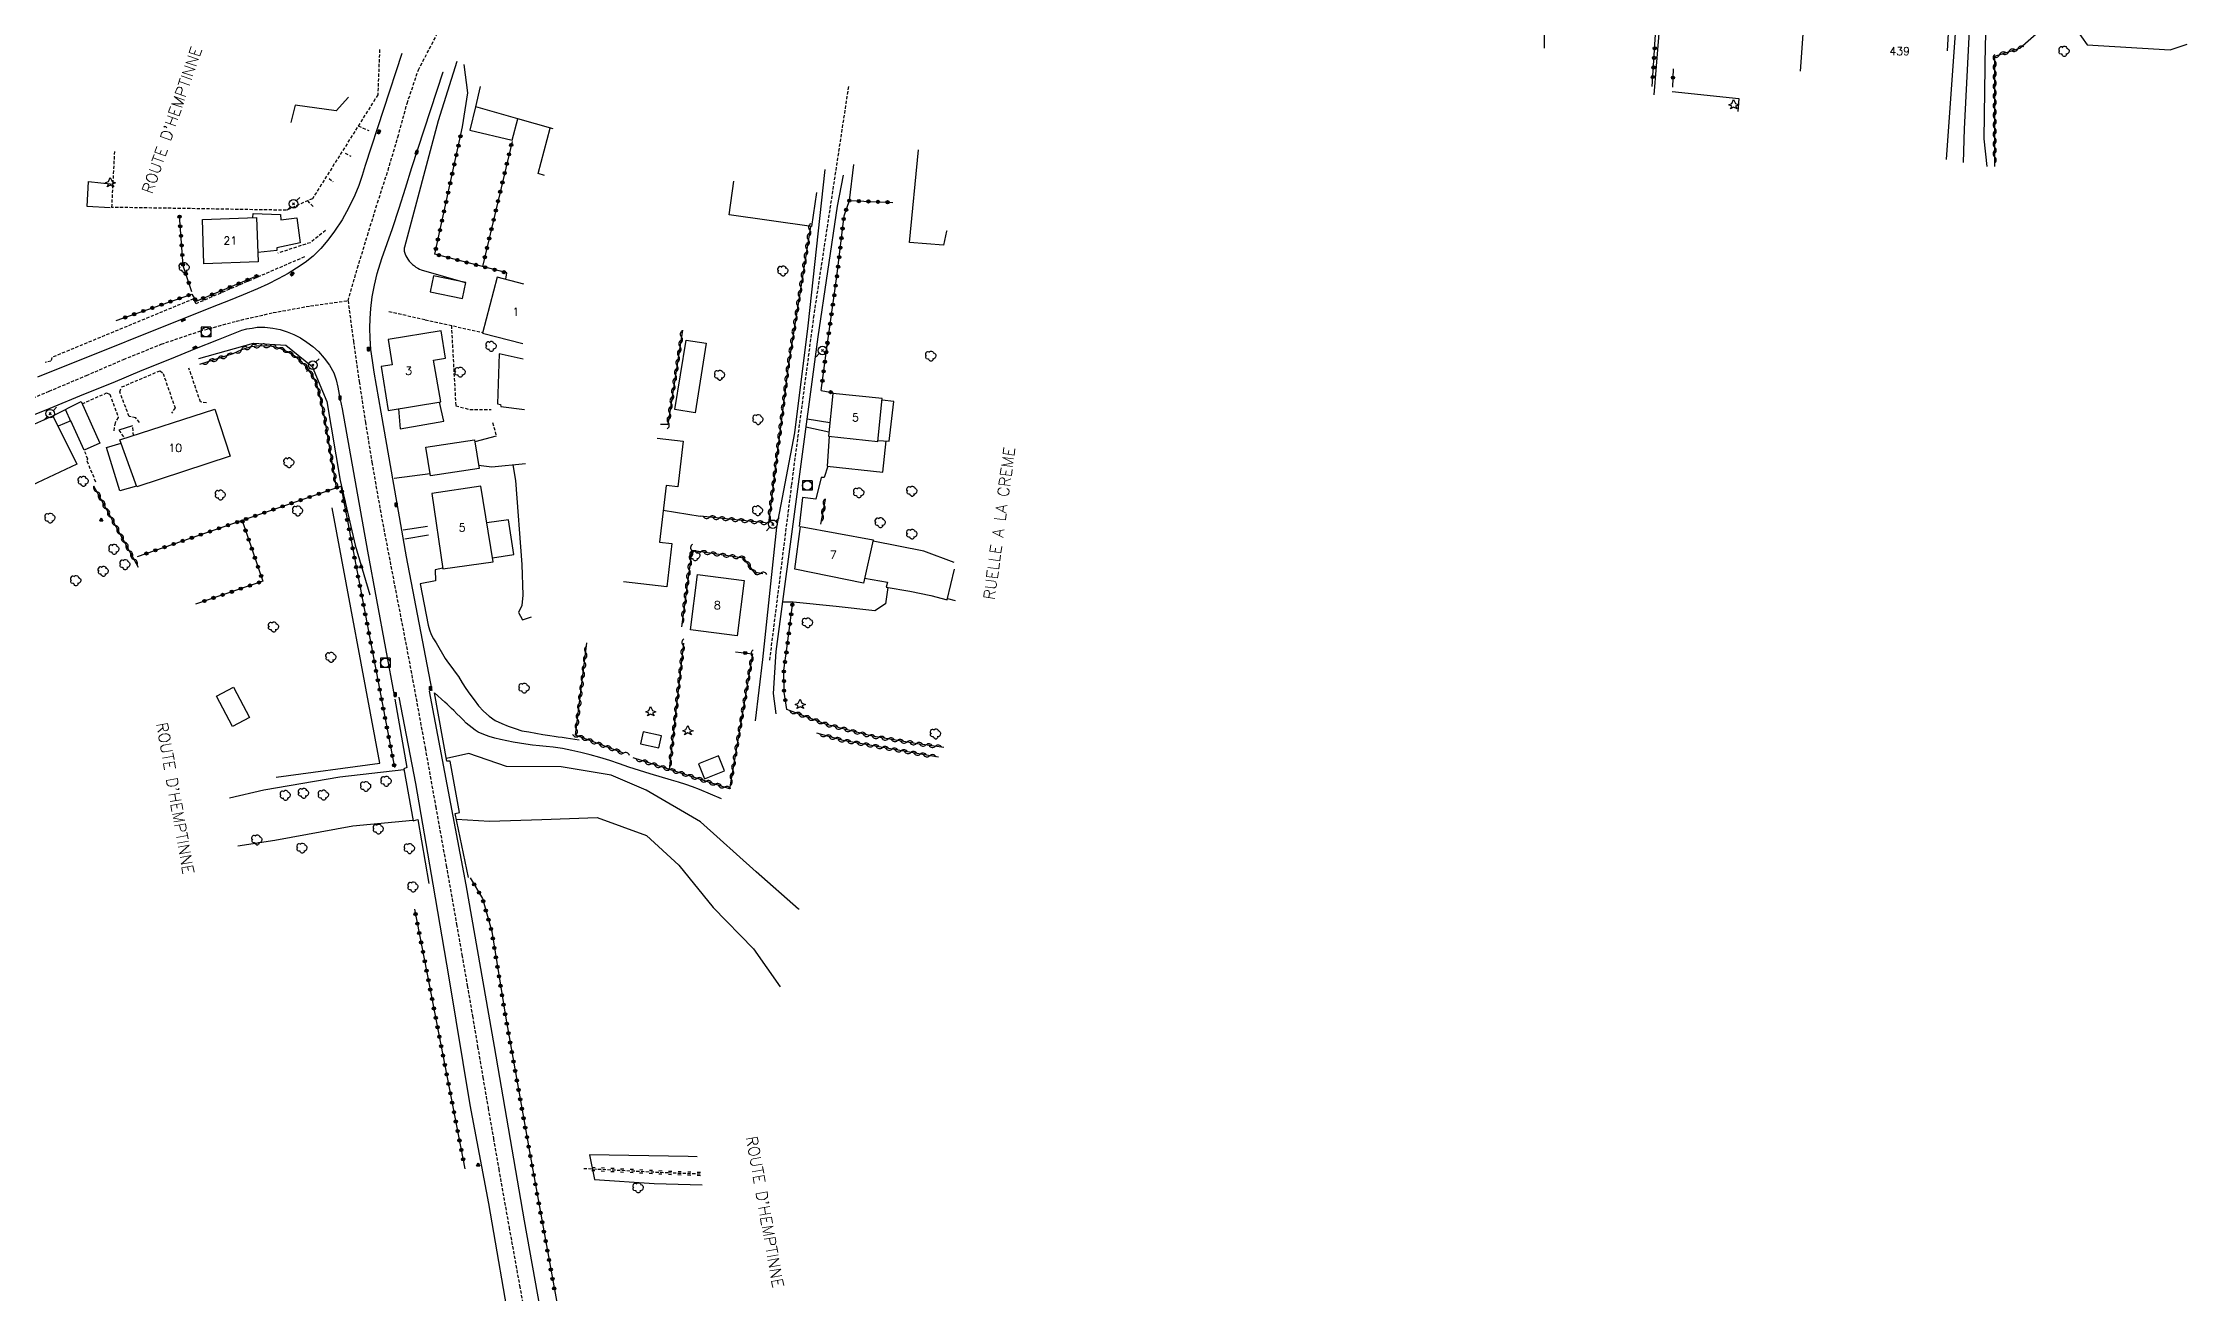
# Model space of a CAD drawing. Header units: millimetres. Extents: x 192000 to 193000, y 146000 to 147000.
# Drawn here: x 192665 to 193000, y 146454.5 to 146649.8 of the extents above; entities that cross this region are included whole.
import ezdxf
from ezdxf.enums import TextEntityAlignment as Align

# ---------------------------------------------------------------- set-up
doc = ezdxf.new("R2010")
doc.units = ezdxf.units.MM
doc.linetypes.add('DASHED', pattern=[0.75, 0.5, -0.25])
doc.layers.get('0').update_dxf_attribs({"linetype": 'CONTINUOUS'})
for name, color, linetype in [('W0001', 6, 'DASHED'), ('W0008', 7, 'CONTINUOUS'), ('W0017', 7, 'CONTINUOUS'), ('W0071', 7, 'CONTINUOUS'), ('W0101', 7, 'CONTINUOUS'), ('W0104', 1, 'CONTINUOUS'), ('W0105', 7, 'CONTINUOUS'), ('W0112', 1, 'DASHED'), ('W0120', 7, 'CONTINUOUS'), ('W0132', 7, 'CONTINUOUS'), ('W0211', 2, 'CONTINUOUS'), ('W0214', 2, 'CONTINUOUS'), ('W0220', 5, 'DASHED'), ('W0300', 7, 'CONTINUOUS'), ('W0303', 7, 'CONTINUOUS'), ('W0310', 3, 'CONTINUOUS'), ('W0322', 7, 'CONTINUOUS'), ('W0323', 7, 'CONTINUOUS'), ('W0330', 7, 'CONTINUOUS'), ('W0401', 7, 'CONTINUOUS'), ('W0420', 7, 'CONTINUOUS'), ('W0473', 7, 'CONTINUOUS'), ('W0510', 5, 'CONTINUOUS'), ('W0850', 7, 'CONTINUOUS'), ('W0989', 7, 'CONTINUOUS'), ('W0991', 7, 'CONTINUOUS'), ('W1102', 7, 'CONTINUOUS')]:
    doc.layers.add(name, color=color, linetype=linetype)
doc.styles.get("Standard").update_dxf_attribs({"font": 'romans.shx', "width": 0.85})

# ---------------------------------------------------------------- blocks, each defined once
blk = doc.blocks.new('T303')
for p, q in [((-0.77, 0), (-0.28, 0.21)), ((-0.28, -0.21), (-0.77, 0)), ((-0.28, 0.21), (0, 0.83)), ((0, 0.83), (0.28, 0.21)), ((0.28, 0.21), (0.83, 0)), ((0.83, 0), (0.28, -0.21)), ((-0.49, -0.63), (-0.28, -0.21)), ((0, -0.35), (-0.49, -0.63)), ((0.56, -0.63), (0, -0.35)), ((0.28, -0.21), (0.56, -0.63))]:
    blk.add_line(p, q)
blk = doc.blocks.new('T300')
for p, q in [((-0.8, 0.51), (-0.86, 0.34)), ((-0.86, 0.34), (-0.86, 0.17)), ((-0.86, 0.17), (-0.74, 0.06)), ((-0.69, 0.63), (-0.8, 0.51)), ((-0.8, -0.06), (-0.74, 0.06)), ((-0.74, 0.06), (-0.69, 0.11)), ((-0.57, 0.69), (-0.69, 0.63)), ((-0.46, 0.69), (-0.57, 0.69)), ((-0.29, 0.63), (-0.46, 0.69)), ((-0.29, 0.63), (-0.17, 0.74)), ((-0.23, 0.57), (-0.29, 0.63)), ((-0.17, 0.74), (-0.06, 0.8)), ((-0.06, 0.8), (0.06, 0.8)), ((0.06, 0.8), (0.23, 0.74)), ((0.23, 0.74), (0.34, 0.63)), ((0.34, 0.63), (0.4, 0.51)), ((0.46, 0.46), (0.34, 0.46)), ((0.4, 0.51), (0.4, 0.46)), ((0.57, 0.4), (0.46, 0.46)), ((0.57, 0.4), (0.69, 0.29)), ((0.69, 0.29), (0.74, 0.17)), ((0.74, 0.06), (0.69, -0.17)), ((0.74, 0.17), (0.74, 0.06)), ((-0.8, -0.17), (-0.8, -0.06)), ((-0.8, -0.23), (-0.8, -0.17)), ((-0.74, -0.34), (-0.8, -0.23)), ((-0.69, -0.4), (-0.74, -0.34)), ((-0.51, -0.46), (-0.69, -0.4)), ((-0.4, -0.46), (-0.51, -0.46)), ((-0.4, -0.46), (-0.34, -0.46)), ((-0.34, -0.46), (-0.34, -0.4)), ((-0.34, -0.51), (-0.34, -0.46)), ((-0.29, -0.63), (-0.34, -0.51)), ((-0.17, -0.74), (-0.29, -0.63)), ((-0.06, -0.8), (-0.17, -0.74)), ((0.06, -0.8), (-0.06, -0.8)), ((0.17, -0.74), (0.06, -0.8)), ((0.23, -0.69), (0.17, -0.74)), ((0.29, -0.46), (0.23, -0.46)), ((0.29, -0.63), (0.23, -0.69)), ((0.46, -0.4), (0.29, -0.46)), ((0.34, -0.51), (0.29, -0.63)), ((0.34, -0.51), (0.34, -0.46)), ((0.57, -0.34), (0.46, -0.4)), ((0.63, -0.29), (0.57, -0.34)), ((0.69, -0.17), (0.63, -0.29))]:
    blk.add_line(p, q)
blk = doc.blocks.new('T420')
for p, q in [((0.75, 0.75), (-0.75, 0.75)), ((-0.75, 0.75), (-0.75, -0.75)), ((0.75, 0.75), (0.75, -0.75)), ((0.75, -0.75), (-0.75, -0.75))]:
    blk.add_line(p, q)
blk.add_ellipse((0, 0), major_axis=(-0.53, 0.53), ratio=1, start_param=3.926991, end_param=10.210176)
blk = doc.blocks.new('T473')
for p, q in [((-0.166667, 0.166667), (0.166667, -0.166667)), ((-0.166667, -0.166667), (0.166667, 0.166667)), ((0.500001, 0.500001), (1.000002, 1.000002)), ((-1.000002, -1.000002), (-0.500001, -0.500001))]:
    blk.add_line(p, q)
blk.add_ellipse((0, 0), major_axis=(0.471405, 0.471405), ratio=1, start_param=5.4977871438, end_param=11.780972451)
blk = doc.blocks.new('T401')
for p, q in [((-0.3, 0.3), (0, 0.3)), ((-0.3, -0.25), (-0.3, 0.3)), ((-0.3, 0.15), (0, 0.15)), ((-0.3, 0), (0, 0)), ((0, 0.3), (0, -0.25)), ((-0.3, -0.15), (0, -0.15)), ((-0.3, -0.25), (-0.3, -0.3)), ((-0.3, -0.3), (0, -0.3)), ((0, -0.3), (0, -0.25))]:
    blk.add_line(p, q)
blk = doc.blocks.new('T850')
for p, q in [((-0.25, -0.15), (0, 0.32)), ((0, 0.32), (0.25, -0.15)), ((-0.25, -0.15), (0.25, -0.15))]:
    blk.add_line(p, q)
for major_axis in [(-0.106, 0.106), (-0.0354, 0.0354), (-0.0236, 0.0236)]:
    blk.add_ellipse((0, 0), major_axis=major_axis, ratio=1, start_param=3.926991, end_param=10.210176)
blk = doc.blocks.new('t323o')
at = {"color": 0, "linetype": 'Continuous'}
for radius in [0.25, 0.15]:
    blk.add_circle((0, 0), radius, dxfattribs=at)
blk = doc.blocks.new('t322o')
at = {"color": 0, "linetype": 'Continuous'}
for radius in [0.25, 0.15]:
    blk.add_circle((0, 0), radius, dxfattribs=at)
blk = doc.blocks.new('t310o')
at = {"color": 0, "linetype": 'Continuous'}
for centre, start, end in [((-0.5, 0.38), 216.8699, 323.1304), ((0.5, -0.37), 36.8699, 143.1303)]:
    blk.add_arc(centre, 0.625, start, end, dxfattribs=at)
blk = doc.blocks.new('t220o')
at = {"color": 0, "linetype": 'Continuous'}
for p, q in [((-0.25, 0.25), (0.25, 0.25)), ((-0.25, -0.25), (0.25, -0.25))]:
    blk.add_line(p, q, dxfattribs=at)

msp = doc.modelspace()

# ---------------------------------------------------------------- linework, layer by layer
at = {"layer": 'W0001'}
for points in [[(192712.63, 146609.53), (192714.13, 146614.65), (192715.67, 146619.74), (192717.25, 146624.83), (192718.88, 146629.9), (192720.42, 146635.08), (192721.87, 146640.36), (192723.62, 146645.58), (192733.34, 146664.11)], [(192790.82, 146642.99), (192790.82, 146642.99), (192785.4, 146607.28), (192781.9, 146580.7), (192778.48, 146553.37)], [(192662.71, 146594.06), (192665.93, 146595.4), (192671.76, 146597.86), (192677.57, 146600.37), (192683.46, 146602.75), (192689.47, 146604.78), (192695.17, 146606.35), (192700.94, 146607.67), (192706.77, 146608.73), (192712.63, 146609.53)], [(192712.63, 146609.53), (192713.48, 146603.21), (192714.38, 146596.9), (192715.34, 146590.59), (192716.37, 146584.3), (192717.13, 146579.86), (192717.93, 146575.42), (192718.77, 146571), (192719.62, 146566.57), (192720.47, 146562.15), (192721.33, 146557.72), (192722.18, 146553.3), (192723, 146548.87), (192724.68, 146539.69), (192726.33, 146530.51), (192727.98, 146521.32), (192729.6, 146512.13), (192730.43, 146507.36), (192731.26, 146502.58), (192732.08, 146497.8), (192732.89, 146493.02), (192733.7, 146488.24), (192734.52, 146483.46), (192735.35, 146478.68), (192736.18, 146473.9), (192737.8, 146464.8), (192739.44, 146455.71), (192741.09, 146446.62)]]:
    msp.add_lwpolyline(points, dxfattribs=at)
at = {"layer": 'W0008'}
for points in [[(192721.06, 146648.13), (192715.33, 146630.67), (192714.83, 146629.08), (192714.32, 146627.53), (192713.72, 146626), (192712.78, 146624.07), (192711.72, 146622.18), (192710.52, 146620.38), (192709.48, 146619), (192708.38, 146617.68), (192707.18, 146616.48), (192705.93, 146615.52), (192704.6, 146614.63), (192703.27, 146613.8), (192701.72, 146612.93), (192700.12, 146612.13), (192698.48, 146611.4), (192696.23, 146610.43), (192693.98, 146609.53), (192691.68, 146608.63), (192664.13, 146597.58)], [(192725.8, 146548.67), (192721.78, 146569.53), (192717.83, 146592.12), (192717.47, 146594.2), (192717.07, 146596.32), (192716.72, 146598.4), (192716.47, 146600.18), (192716.2, 146601.92), (192716.07, 146603.68), (192716.03, 146605.23), (192716.07, 146606.78), (192716.18, 146608.32), (192716.43, 146610.13), (192716.78, 146611.98), (192717.2, 146613.78), (192717.92, 146616.13), (192718.73, 146618.47), (192719.58, 146620.8), (192720.6, 146623.98), (192721.6, 146627.13), (192722.6, 146630.32), (192727.49, 146645.27), (192727.49, 146645.27), (192727.49, 146645.27), (192727.49, 146645.27)], [(192787.12, 146630.02), (192787.12, 146630.02), (192784.47, 146605.62), (192782.4, 146588.88), (192779.6, 146574.18), (192777.42, 146553.5), (192776.27, 146543.9)], [(192779.53, 146545.03), (192779.1, 146548.2), (192779.52, 146554.77), (192782.9, 146580.12), (192786.07, 146603.9), (192789.12, 146624.28), (192790.04, 146629.14)], [(192660.78, 146590.6), (192666.07, 146592.73), (192671.33, 146594.92), (192675.92, 146596.78), (192680.48, 146598.67), (192685.07, 146600.52), (192688.72, 146602), (192692.38, 146603.47), (192696.03, 146604.93), (192696.83, 146605.12), (192697.63, 146605.27), (192698.43, 146605.38), (192699.63, 146605.38), (192700.87, 146605.27), (192702.03, 146605.03), (192703.12, 146604.68), (192704.18, 146604.27), (192705.2, 146603.72), (192706.2, 146603.08), (192707.13, 146602.38), (192708, 146601.58), (192708.92, 146600.58), (192709.73, 146599.47), (192710.4, 146598.28), (192710.78, 146597.2), (192711.03, 146596.03), (192711.27, 146594.88), (192711.43, 146594.13), (192711.58, 146593.4), (192711.72, 146592.67), (192715.68, 146570.43), (192719.87, 146547.6)], [(192720.58, 146547.63), (192723.18, 146534.13), (192725.9, 146518.42), (192728.4, 146503.78), (192731.68, 146483.97), (192734.57, 146468.53), (192738.17, 146447.72), (192742.37, 146423.47), (192746.97, 146397.03)], [(192751.67, 146401.33), (192748.08, 146421.52), (192744.37, 146442.68), (192740.23, 146465.82), (192735.52, 146493.07), (192731.07, 146518.33), (192725.37, 146548.53)]]:
    msp.add_lwpolyline(points, dxfattribs=at)
at = {"layer": 'W0017'}
for points in [[(192784.37, 146591.08), (192787.93, 146590.52)], [(192787.78, 146589.03), (192784.18, 146589.78)], [(192725.03, 146574.27), (192721.26, 146573.72)], [(192721.52, 146572.32), (192725.23, 146572.98)]]:
    msp.add_lwpolyline(points, dxfattribs=at)
at = {"layer": 'W0071'}
for points in [[(192916.74, 146641.68), (192916.74, 146641.68), (192918.18, 146659.67), (192918.52, 146671)], [(192967.22, 146671), (192966.7, 146662.73), (192965.87, 146650.68), (192965.17, 146636.37), (192965.02, 146631.14)], [(192968.75, 146630.5), (192968.28, 146634.83), (192968.47, 146649.7), (192969.18, 146663.23), (192969.8, 146671)], [(192727.82, 146553.63), (192728.35, 146552.93), (192728.87, 146552.23), (192729.38, 146551.53), (192729.9, 146550.82), (192730.45, 146549.88), (192731.03, 146548.97), (192731.67, 146548.08), (192732.33, 146547.22), (192733.03, 146546.28), (192733.82, 146545.42), (192734.68, 146544.65), (192735.63, 146543.97), (192736.65, 146543.5), (192737.68, 146543.07), (192738.73, 146542.7), (192739.8, 146542.38), (192740.9, 146542.18), (192741.98, 146541.98), (192743.08, 146541.8), (192744.18, 146541.62), (192744.82, 146541.52), (192745.45, 146541.43), (192746.1, 146541.35), (192746.73, 146541.28), (192748.73, 146540.97)], [(192770.97, 146531.72), (192767.57, 146533.18), (192766.48, 146533.62), (192765.4, 146534), (192764.28, 146534.33), (192763.17, 146534.63), (192759.83, 146535.63), (192756.53, 146536.68), (192755.03, 146537.22), (192753.52, 146537.72), (192752, 146538.18), (192750.47, 146538.62), (192749.03, 146538.97), (192747.58, 146539.3), (192746.13, 146539.58), (192744.67, 146539.83), (192743.6, 146539.9), (192742.53, 146540), (192741.48, 146540.12), (192740.42, 146540.27), (192739.43, 146540.42), (192738.43, 146540.58), (192737.45, 146540.78), (192736.48, 146541.02), (192735.58, 146541.22), (192734.7, 146541.48), (192733.83, 146541.8), (192732.98, 146542.17), (192732.48, 146542.48), (192732.02, 146542.83), (192731.55, 146543.2), (192731.1, 146543.58), (192730.62, 146544.07), (192730.15, 146544.57), (192729.65, 146545.03), (192729.17, 146545.52), (192728.82, 146545.85), (192728.47, 146546.18), (192728.12, 146546.5), (192727.77, 146546.82), (192726.17, 146548.3)]]:
    msp.add_lwpolyline(points, dxfattribs=at)
at = {"layer": 'W0101'}
for points in [[(192892.57, 146653), (192899.6, 146653.08), (192899.52, 146649)], [(192948.91, 146653.35), (192962.73, 146652.2), (192962.51, 146648.54)], [(192739.15, 146637.95), (192732.58, 146639.82), (192733.33, 146642.98)], [(192744.68, 146636.38), (192739.15, 146637.95)], [(192785.81, 146626.42), (192785.03, 146621.13), (192772.2, 146622.97), (192772.94, 146628.21)], [(192735.92, 146613.23), (192733.67, 146604.47), (192739.96, 146602.85)], [(192740.12, 146612.14), (192735.92, 146613.23)], [(192718.88, 146592.37), (192727.13, 146593.73), (192726, 146600.23), (192727.88, 146600.58), (192727.18, 146604.82), (192718.93, 146603.47), (192719.53, 146599.53), (192717.82, 146599.27)], [(192717.82, 146599.27), (192718.88, 146592.37)], [(192666.53, 146591.57), (192670.27, 146584.03), (192662.27, 146580.27), (192658.53, 146588)], [(192658.53, 146588), (192666.53, 146591.57)], [(192760.95, 146588.09), (192765.02, 146587.62), (192764.18, 146580.47), (192762.32, 146580.68), (192761.32, 146571.82), (192763.23, 146571.6), (192762.47, 146564.87), (192755.69, 146565.63)], [(192782.43, 146567.6), (192783.32, 146574.27)], [(192783.32, 146574.27), (192794.7, 146572.18), (192793.2, 146565.43)], [(192793.2, 146565.43), (192782.43, 146567.6)]]:
    msp.add_lwpolyline(points, dxfattribs=at)
for points in [[(192698.58, 146615.62), (192690.12, 146615.32), (192689.88, 146622.22), (192698.32, 146622.53)], [(192796.1, 146594.25), (192788.4, 146595.07), (192787.72, 146588.38), (192795.42, 146587.57)], [(192677, 146587.8), (192691.82, 146592.62), (192694.23, 146585.28), (192679.63, 146580.47)], [(192725.73, 146579.45), (192727.47, 146567.68), (192735.32, 146568.73), (192733.37, 146580.57)], [(192774.53, 146565.85), (192773.42, 146557.18), (192766.17, 146558.12), (192767.23, 146566.78)]]:
    msp.add_lwpolyline(points, close=True, dxfattribs=at)
at = {"layer": 'W0104'}
for points in [[(192939.57, 146645.38), (192940.23, 146654.07)], [(192732.57, 146639.82), (192731.68, 146636.18), (192738.3, 146634.6), (192739.15, 146637.95)], [(192743.31, 146629.09), (192742.33, 146629.38), (192744.23, 146636.5)], [(192800.35, 146618.63), (192801.76, 146633.08)], [(192675.47, 146624.03), (192671.9, 146624.23), (192672.1, 146628.17), (192675.92, 146627.75)], [(192697.78, 146622.52), (192697.82, 146623.17), (192702.1, 146622.98), (192702.13, 146622.18), (192704.62, 146622.5), (192705.17, 146618.57), (192701.5, 146617.78), (192701.5, 146617.38), (192698.52, 146617.08)], [(192806.24, 146620.39), (192806.13, 146620.4), (192805.7, 146618.23), (192800.35, 146618.63)], [(192666.53, 146591.57), (192670.93, 146593.78), (192673.87, 146587.28), (192671.4, 146586.18), (192669.3, 146590.8), (192667.35, 146589.92)], [(192720.53, 146592.63), (192720.77, 146589.52), (192727.58, 146590.72), (192726.95, 146593.7)], [(192795.43, 146587.7), (192797.2, 146587.6), (192797.9, 146593.82), (192796.07, 146594.02)], [(192679.6, 146580.55), (192676.97, 146579.82), (192674.9, 146586.62), (192677.18, 146587.28)], [(192735.22, 146569.37), (192738.52, 146569.9), (192737.73, 146575.3), (192734.32, 146574.82)], [(192807.35, 146568.67), (192802.62, 146570.4), (192794.67, 146572)], [(192793.35, 146566.18), (192796.92, 146565.57), (192796.73, 146564.82), (192800.4, 146564.17), (192803.72, 146563.47), (192806.23, 146562.8), (192807.38, 146567.63)]]:
    msp.add_lwpolyline(points, dxfattribs=at)
for points in [[(192731.03, 146612.38), (192725.97, 146613.43), (192725.47, 146610.9), (192730.52, 146609.88)], [(192763.72, 146592.53), (192765.47, 146603.4), (192768.6, 146602.92), (192766.88, 146592.03)], [(192724.8, 146586.68), (192732.42, 146587.83), (192733.1, 146583.32), (192725.53, 146582.17)], [(192694.6, 146543.02), (192692.1, 146547.77), (192694.72, 146549.18), (192697.23, 146544.43)], [(192758.32, 146540.32), (192761.18, 146539.68), (192761.6, 146541.57), (192758.73, 146542.2)], [(192768.32, 146534.87), (192771.47, 146536.12), (192770.53, 146538.47), (192767.38, 146537.22)]]:
    msp.add_lwpolyline(points, close=True, dxfattribs=at)
at = {"layer": 'W0105'}
msp.add_lwpolyline([(192678.98, 146589.97), (192676.83, 146589.33)], dxfattribs=at)
at = {"layer": 'W0112'}
for points in [[(192717.56, 146648.76), (192717.28, 146641.68), (192707.07, 146625.47), (192703, 146623.67), (192675.73, 146624.12), (192676.19, 146632.85)], [(192714.23, 146636.83), (192715.88, 146636.1)], [(192712.18, 146632.57), (192713.07, 146632.13)], [(192709.68, 146628.63), (192710.32, 146628.12)], [(192706.28, 146625.12), (192707.33, 146624.1)], [(192709.12, 146620.52), (192706.73, 146618.6), (192701.67, 146616.97)], [(192705.82, 146616.38), (192688.9, 146609.07), (192688.5, 146609.82), (192666.37, 146600.68), (192666.22, 146600.12), (192665.32, 146599.88)], [(192719.03, 146607.87), (192724.7, 146606.57), (192733.7, 146604.57)], [(192728.78, 146605.67), (192729.47, 146593.12), (192731.67, 146592.53), (192735.02, 146592.57)], [(192680.03, 146590.52), (192679.47, 146591.22), (192678.42, 146591.47), (192676.97, 146595.32), (192677.28, 146596.07), (192683.27, 146598.6), (192683.73, 146598.18), (192685.6, 146592.8), (192685.07, 146591.97)], [(192690.52, 146593.6), (192689.57, 146593.72), (192687.78, 146599.02)], [(192671.1, 146593.43), (192674.9, 146595.13), (192675.4, 146594.93), (192676.73, 146591.32), (192676.23, 146590.47), (192676.02, 146589.1)], [(192676.83, 146589.33), (192677.73, 146588.03)], [(192679.1, 146588.47), (192678.98, 146589.97)], [(192735.23, 146590.5), (192735.8, 146588.38)], [(192673.23, 146581.22), (192671.82, 146584.62), (192671.98, 146584.8), (192671.42, 146586.18)]]:
    msp.add_lwpolyline(points, dxfattribs=at)
at = {"layer": 'W0120'}
for points in [[(192719.93, 146547.33), (192721.83, 146536.62), (192721.33, 146536.4), (192722.8, 146528.32), (192723.53, 146528.52), (192725.27, 146518.53)], [(192731.47, 146519.47), (192729.38, 146529.47), (192730.07, 146529.6), (192728.6, 146537.6), (192728.08, 146537.6), (192726.17, 146548.3)]]:
    msp.add_lwpolyline(points, dxfattribs=at)
at = {"layer": 'W0132'}
msp.add_lwpolyline([(192787.82, 146588.37), (192787.48, 146583.68), (192796.22, 146582.77), (192796.73, 146587.63)], dxfattribs=at)
at = {"layer": 'W0211'}
for points in [[(192730.52, 146636.68), (192731.37, 146642), (192730.8, 146646.44)], [(192790.97, 146625.17), (192791.64, 146630.79)], [(192689.32, 146600.53), (192697.87, 146602.92), (192702.92, 146602.57), (192707.02, 146599.28), (192709.3, 146593.77), (192711.43, 146581.48), (192713.73, 146571.37), (192716.02, 146563.6)]]:
    msp.add_lwpolyline(points, dxfattribs=at)
at = {"layer": 'W0214'}
for points in [[(192729.66, 146646.91), (192726.73, 146637.63), (192721.48, 146617.92), (192721.43, 146617.72), (192721.42, 146617.52), (192721.43, 146617.3), (192721.47, 146617.1), (192721.57, 146616.82), (192721.68, 146616.55), (192721.82, 146616.28), (192721.97, 146616.03), (192722.2, 146615.73), (192722.45, 146615.45), (192722.72, 146615.2), (192723.02, 146614.97), (192723.25, 146614.78), (192723.52, 146614.62), (192723.8, 146614.48), (192724.08, 146614.38), (192730.95, 146612.4)], [(192740.02, 146600.43), (192736.27, 146601.22)]]:
    msp.add_lwpolyline(points, dxfattribs=at)
at = {"layer": 'W0220'}
msp.add_lwpolyline([(192767.67, 146473.12), (192762.67, 146473.3), (192749.47, 146473.97)], dxfattribs=at)
at = {"layer": 'W0300'}
msp.add_lwpolyline([(192701.43, 146535.13), (192717.58, 146537.3), (192710.13, 146577.17)], dxfattribs=at)
at = {"layer": 'W0303'}
msp.add_lwpolyline([(192962.39, 146631.6), (192964.27, 146657.93)], dxfattribs=at)
at = {"layer": 'W0310'}
for points in [[(192969.92, 146630.51), (192969.93, 146647.72), (192973.87, 146648.98)], [(192784.87, 146621.15), (192781.38, 146599.32), (192779.33, 146582.87), (192778.32, 146574.77), (192767.63, 146575.88)], [(192764.89, 146604.93), (192762.6, 146590.18), (192761.44, 146590.21)], [(192694.63, 146601.22), (192689.42, 146599.58)], [(192710.85, 146580.35), (192709.1, 146590.48), (192708.9, 146591.65), (192708.67, 146592.8), (192708.42, 146593.95), (192708.13, 146595.1), (192707.75, 146596.43), (192707.17, 146597.68), (192706.4, 146598.83), (192705.48, 146599.87), (192704.4, 146600.82), (192703.18, 146601.57), (192701.87, 146602.12), (192700.47, 146602.43), (192698.95, 146602.5), (192697.45, 146602.32), (192696, 146601.88), (192694.63, 146601.22)], [(192679.92, 146567.85), (192672.92, 146580.58)], [(192787.2, 146578.47), (192786.48, 146574.63)], [(192777.47, 146566.9), (192776.1, 146567.12), (192774.48, 146569.33), (192766.33, 146570.53), (192764.72, 146558.6)], [(192806.3, 146563.05), (192807.48, 146562.71)], [(192755.68, 146538.87), (192748.18, 146541.68), (192749.97, 146556.08)], [(192765.03, 146556.03), (192762.83, 146536.33)], [(192775.83, 146554.4), (192772.23, 146533.32)], [(192805.74, 146539.76), (192801.27, 146540.4), (192794.52, 146541.5), (192787.53, 146543.32), (192781.2, 146545.67)], [(192804.87, 146538.26), (192802.73, 146538.6), (192790, 146540.83), (192785.88, 146542)], [(192772.23, 146533.32), (192762.4, 146536.47), (192757.17, 146538.12)]]:
    msp.add_lwpolyline(points, dxfattribs=at)
at = {"layer": 'W0322'}
for points in [[(192737.3, 146612.88), (192737.47, 146613.87), (192726.18, 146616.82), (192730.52, 146636.68)], [(192786.57, 146595.53), (192787.37, 146601.78), (192789.03, 146613.33), (192790.13, 146622.77), (192790.97, 146625.17)], [(192781.2, 146545.67), (192780.77, 146548.4), (192780.73, 146551.83), (192781.27, 146555.58), (192782.12, 146562.48)]]:
    msp.add_lwpolyline(points, dxfattribs=at)
at = {"layer": 'W0323'}
for points in [[(192916.43, 146642.97), (192916.43, 146642.97), (192917.73, 146663.48), (192917.88, 146671)], [(192919.7, 146645.77), (192919.59, 146642.89)], [(192738.27, 146634.4), (192733.67, 146614.87)], [(192790.95, 146625.17), (192797.78, 146624.88)], [(192688.23, 146610.9), (192686.87, 146614.98), (192686.3, 146622.83)], [(192676.4, 146606.43), (192688.22, 146610.57), (192688.9, 146609.48), (192698.4, 146613.4)], [(192786.57, 146595.53), (192788.48, 146595.17)], [(192679.72, 146569.57), (192711.5, 146580.57), (192719.9, 146536.62)], [(192696.08, 146575.22), (192699.33, 146565.73), (192688.78, 146562.16)], [(192773.2, 146554.68), (192775.83, 146554.4)], [(192731.73, 146519.42), (192733.63, 146516.18), (192735.08, 146511.03), (192737.23, 146497.78), (192741.4, 146474.32), (192747.22, 146442.17), (192749.68, 146430.08), (192753.47, 146406.83), (192755.32, 146397.73)], [(192723.03, 146514.52), (192724.97, 146504.6), (192730.9, 146473.97)]]:
    msp.add_lwpolyline(points, dxfattribs=at)
at = {"layer": 'W0330'}
for points in [[(192973.87, 146648.98), (192977.3, 146652), (192982.62, 146651.98), (192984.38, 146649.48), (192997.33, 146648.72), (192999.99, 146649.58)], [(192919.54, 146642.2), (192929.97, 146641.12), (192929.81, 146639.11)], [(192736.27, 146601.22), (192735.97, 146593.43), (192736.47, 146593.32), (192736.52, 146593.02), (192740.19, 146592.52)], [(192735.8, 146588.38), (192732.47, 146587.47)], [(192733.02, 146583.87), (192735.1, 146583.57), (192740.38, 146584.12)], [(192719.82, 146581.83), (192725.47, 146582.57)], [(192738.38, 146583.92), (192738.8, 146581.48), (192739.77, 146568.32), (192739.93, 146563.57), (192739.77, 146561.93), (192739.28, 146560.82), (192739.92, 146559.68), (192741.3, 146560.14)], [(192787.58, 146583.67), (192787.03, 146581.93), (192786.58, 146581.93), (192785.72, 146578.53), (192783.63, 146578.82), (192783.15, 146574.28)], [(192761.88, 146576.8), (192767.63, 146575.88)], [(192727.45, 146567.77), (192726.23, 146567.53), (192726.3, 146565.78), (192723.88, 146565.32), (192725.18, 146558.87), (192725.37, 146558.13), (192725.63, 146557.42), (192725.97, 146556.73), (192726.38, 146556.08), (192727.82, 146553.63)], [(192797, 146564.77), (192796.63, 146562.18), (192794.93, 146561.12), (192788.9, 146561.77), (192782.17, 146562.48), (192780.55, 146562.48)]]:
    msp.add_lwpolyline(points, dxfattribs=at)
at = {"layer": 'W0510'}
for points in [[(192783.1, 146514.5), (192783.03, 146514.5), (192776.42, 146520.32), (192767.7, 146528.13), (192759.22, 146533.07), (192753.73, 146535.43), (192745.93, 146536.72), (192737.4, 146536.8), (192731.52, 146538.82), (192728.02, 146538.02)], [(192721.37, 146536.25), (192711.37, 146535.1), (192699.5, 146533.07), (192694.12, 146531.85)], [(192695.43, 146524.39), (192701.22, 146525.27), (192713.38, 146527.53), (192722.78, 146528.4)], [(192729.57, 146528.55), (192734.72, 146528.23), (192742.9, 146528.52), (192751.58, 146528.83), (192759.27, 146526.02), (192764.32, 146521.38), (192769.7, 146514.77), (192775.98, 146508.33), (192780.15, 146502.36)], [(192767.21, 146475.82), (192765.78, 146475.87), (192750.37, 146476.12), (192751.12, 146472.28), (192760.47, 146471.68), (192767.95, 146471.44)]]:
    msp.add_lwpolyline(points, dxfattribs=at)
at = {"layer": 'W1102'}
for points in [[(192712.72, 146641.33), (192710.8, 146639.17), (192704.38, 146640.08), (192703.72, 146637.37)], [(192669.4, 146590.57), (192668.5, 146592.57)]]:
    msp.add_lwpolyline(points, dxfattribs=at)

# ---------------------------------------------------------------- block references
at = {"layer": 'W0220'}
for p, rotation in [((192750.97, 146473.89), 177.1072872236351), ((192752.46, 146473.82), 177.1072872236351), ((192753.96, 146473.74), 177.1072872236351), ((192755.46, 146473.66), 177.1072872236351), ((192756.96, 146473.59), 177.1072872236351), ((192758.46, 146473.51), 177.1072872236351), ((192759.95, 146473.44), 177.1072872236351), ((192761.45, 146473.36), 177.1072872236351), ((192762.95, 146473.29), 177.9566099542097), ((192764.45, 146473.24), 177.9566099542097), ((192765.95, 146473.18), 177.9566099542097), ((192767.45, 146473.13), 177.9566099542097)]:
    msp.add_blockref('t220o', p, dxfattribs=dict(at, rotation=rotation))
at = {"layer": 'W0300'}
for p in [(192980.8, 146648.48), (192687.08, 146614.7), (192780.62, 146614.18), (192735.03, 146602.4), (192803.73, 146600.88), (192730.18, 146598.37), (192770.73, 146597.9), (192776.73, 146590.97), (192703.43, 146584.23), (192671.3, 146581.32), (192692.72, 146579.18), (192704.8, 146576.7), (192776.67, 146576.73), (192792.47, 146579.53), (192800.78, 146579.78), (192666.1, 146575.58), (192795.83, 146574.88), (192676.1, 146570.7), (192800.77, 146573.07), (192674.42, 146567.27), (192677.82, 146568.32), (192766.88, 146569.7), (192670.12, 146565.82), (192701.03, 146558.58), (192784.47, 146559.22), (192710, 146553.83), (192740.18, 146549.02), (192804.47, 146541.88), (192715.43, 146533.67), (192718.63, 146534.47), (192702.87, 146532.27), (192705.72, 146532.6), (192708.82, 146532.32), (192717.4, 146527), (192698.43, 146525.32), (192705.48, 146524.03), (192722.27, 146523.97), (192722.82, 146517.97), (192758, 146470.98)]:
    msp.add_blockref('T300', p, dxfattribs=at)
at = {"layer": 'W0303'}
for p in [(192929.13, 146640.13), (192675.48, 146627.93), (192783.27, 146546.47), (192759.92, 146545.32), (192765.72, 146542.38)]:
    msp.add_blockref('T303', p, dxfattribs=at)
at = {"layer": 'W0310'}
for p, rotation in [((192970.69, 146647.96), 17.83868736650535), ((192969.93, 146647.01), 89.94902512065975), ((192972.12, 146648.42), 17.83868736650535), ((192973.54, 146648.88), 17.83868736650535), ((192969.93, 146645.51), 89.94902512065975), ((192969.93, 146644.01), 89.94902512065975), ((192969.93, 146642.51), 89.94902512065975), ((192969.93, 146641.01), 89.94902512065975), ((192969.93, 146639.51), 89.94902512065975), ((192969.92, 146638.01), 89.94902512065975), ((192969.92, 146636.51), 89.94902512065975), ((192969.92, 146635.01), 89.94902512065975), ((192969.92, 146633.51), 89.94902512065975), ((192969.92, 146632.01), 89.94902512065975), ((192784.77, 146620.57), 260.9334700356233), ((192784.3, 146617.6), 260.9334700356233), ((192784.54, 146619.08), 260.9334700356233), ((192783.59, 146613.16), 260.9334700356233), ((192783.83, 146614.64), 260.9334700356233), ((192784.06, 146616.12), 260.9334700356233), ((192783.12, 146610.2), 260.9334700356233), ((192783.36, 146611.68), 260.9334700356233), ((192782.65, 146607.23), 260.9334700356233), ((192782.88, 146608.72), 260.9334700356233), ((192764.72, 146603.86), 261.1715208371251), ((192782.17, 146604.27), 260.9334700356233), ((192782.41, 146605.75), 260.9334700356233), ((192692.28, 146600.48), 197.3940452557349), ((192693.71, 146600.93), 197.3940452557349), ((192695.98, 146601.87), 205.9752625145188), ((192697.42, 146602.31), 196.6629856771123), ((192698.91, 146602.49), 186.9557114105738), ((192700.4, 146602.44), 177.471111346383), ((192701.87, 146602.12), 157.3183339981215), ((192703.25, 146601.53), 148.3557377152011), ((192704.51, 146600.72), 138.7429882956871), ((192764.26, 146600.9), 261.1715208371251), ((192764.49, 146602.38), 261.1715208371251), ((192781.46, 146599.83), 260.9334700356233), ((192781.7, 146601.31), 260.9334700356233), ((192781.94, 146602.79), 260.9334700356233), ((192690.85, 146600.03), 197.3940452557349), ((192705.62, 146599.71), 131.5681253636229), ((192706.58, 146598.56), 123.7015634679531), ((192707.35, 146597.28), 115.0043456754817), ((192763.57, 146596.45), 261.1715208371251), ((192763.8, 146597.93), 261.1715208371251), ((192764.03, 146599.42), 261.1715208371251), ((192781.08, 146596.85), 262.8964186593137), ((192781.26, 146598.34), 262.8964186593137), ((192707.9, 146595.89), 106.030513862983), ((192708.29, 146594.45), 103.8720054009197), ((192763.11, 146593.49), 261.1715208371251), ((192763.34, 146594.97), 261.1715208371251), ((192780.7, 146593.88), 262.8964186593137), ((192780.89, 146595.36), 262.8964186593137), ((192708.63, 146592.98), 102.2647737276516), ((192708.92, 146591.51), 99.72485310173973), ((192709.18, 146590.03), 99.79850097917155), ((192762.65, 146590.52), 261.1715208371251), ((192762.88, 146592), 261.1715208371251), ((192780.33, 146590.9), 262.8964186593137), ((192780.52, 146592.39), 262.8964186593137), ((192709.43, 146588.56), 99.79850097917155), ((192709.69, 146587.08), 99.79850097917155), ((192779.78, 146586.43), 262.8964186593137), ((192779.96, 146587.92), 262.8964186593137), ((192780.15, 146589.41), 262.8964186593137), ((192709.94, 146585.6), 99.79850097917155), ((192710.2, 146584.12), 99.79850097917155), ((192779.41, 146583.46), 262.8964186593137), ((192779.59, 146584.95), 262.8964186593137), ((192673.42, 146579.68), 118.7965551171592), ((192710.45, 146582.64), 99.79850097917155), ((192710.71, 146581.17), 99.79850097917155), ((192779.03, 146580.48), 262.8506083968934), ((192779.22, 146581.97), 262.8506083968934), ((192674.14, 146578.36), 118.7965551171592), ((192674.86, 146577.05), 118.7965551171592), ((192778.66, 146577.5), 262.8506083968934), ((192778.85, 146578.99), 262.8506083968934), ((192787.03, 146577.58), 259.4074157255629), ((192675.58, 146575.73), 118.7965551171592), ((192676.31, 146574.42), 118.7965551171592), ((192677.03, 146573.1), 118.7965551171592), ((192769.12, 146575.73), 174.0367797336932), ((192770.62, 146575.57), 174.0367797336932), ((192772.11, 146575.42), 174.0367797336932), ((192773.6, 146575.26), 174.0367797336932), ((192775.09, 146575.1), 174.0367797336932), ((192776.58, 146574.95), 174.0367797336932), ((192778.08, 146574.79), 174.0367797336932), ((192778.47, 146576.02), 262.8506083968934), ((192786.76, 146576.11), 259.4074157255629), ((192677.75, 146571.79), 118.7965551171592), ((192678.47, 146570.48), 118.7965551171592), ((192766.33, 146570.49), 262.2877637858965), ((192767.78, 146570.32), 171.6239945226876), ((192679.2, 146569.16), 118.7965551171592), ((192765.92, 146567.52), 262.2877637858965), ((192766.13, 146569.01), 262.2877637858965), ((192769.26, 146570.1), 171.6239945226876), ((192770.74, 146569.88), 171.6239945226876), ((192772.23, 146569.67), 171.6239945226876), ((192773.71, 146569.45), 171.6239945226876), ((192774.91, 146568.75), 126.1179728749709), ((192775.79, 146567.54), 126.1179728749709), ((192777.06, 146566.96), 170.9800286259676), ((192765.32, 146563.06), 262.2877637858965), ((192765.52, 146564.55), 262.2877637858965), ((192765.72, 146566.03), 262.2877637858965), ((192764.92, 146560.09), 262.2877637858965), ((192765.12, 146561.57), 262.2877637858965), ((192749.6, 146553.1), 82.93960129448023), ((192749.78, 146554.59), 82.93960129448023), ((192764.83, 146554.22), 263.6278886031121), ((192765, 146555.71), 263.6278886031121), ((192775.77, 146554.02), 260.3099897254252), ((192749.23, 146550.12), 82.93960129448023), ((192749.41, 146551.61), 82.93960129448023), ((192764.33, 146549.75), 263.6278886031121), ((192764.5, 146551.24), 263.6278886031121), ((192764.66, 146552.73), 263.6278886031121), ((192775.01, 146549.58), 260.3099897254252), ((192775.26, 146551.06), 260.3099897254252), ((192775.52, 146552.54), 260.3099897254252), ((192748.86, 146547.15), 82.93960129448023), ((192749.04, 146548.63), 82.93960129448023), ((192764, 146546.77), 263.6278886031121), ((192764.16, 146548.26), 263.6278886031121), ((192774.51, 146546.62), 260.3099897254252), ((192774.76, 146548.1), 260.3099897254252), ((192748.49, 146544.17), 82.93960129448023), ((192748.68, 146545.66), 82.93960129448023), ((192763.67, 146543.79), 263.6278886031121), ((192763.83, 146545.28), 263.6278886031121), ((192774, 146543.67), 260.3099897254252), ((192774.25, 146545.15), 260.3099897254252), ((192782.61, 146545.15), 159.6415119579818), ((192784.01, 146544.62), 159.6415119579818), ((192785.42, 146544.1), 159.6415119579818), ((192786.83, 146543.58), 159.6415119579818), ((192748.65, 146541.51), 159.4205168168085), ((192748.31, 146542.68), 82.93960129448023), ((192750.05, 146540.98), 159.4205168168085), ((192751.46, 146540.45), 159.4205168168085), ((192752.86, 146539.93), 159.4205168168085), ((192763.33, 146540.81), 263.6278886031121), ((192763.5, 146542.3), 263.6278886031121), ((192773.5, 146540.71), 260.3099897254252), ((192773.75, 146542.19), 260.3099897254252), ((192787.33, 146541.59), 164.1741502188466), ((192788.25, 146543.13), 165.4168702611037), ((192788.77, 146541.18), 164.1741502188466), ((192789.71, 146542.75), 165.4168702611037), ((192790.22, 146540.79), 170.0531260882702), ((192791.16, 146542.37), 165.4168702611037), ((192791.69, 146540.54), 170.0531260882702), ((192792.61, 146542), 165.4168702611037), ((192793.17, 146540.28), 170.0531260882702), ((192794.06, 146541.62), 165.4168702611037), ((192795.53, 146541.33), 170.7442722553997), ((192797.01, 146541.09), 170.7442722553997), ((192798.49, 146540.85), 170.7442722553997), ((192799.97, 146540.61), 170.7442722553997), ((192801.45, 146540.37), 171.8321651210393), ((192802.94, 146540.16), 171.8321651210393), ((192754.26, 146539.4), 159.4205168168085), ((192755.67, 146538.87), 159.4205168168085), ((192758.6, 146537.67), 162.4995873265964), ((192760.03, 146537.21), 162.4995873265964), ((192761.46, 146536.76), 162.4995873265964), ((192763, 146537.82), 263.6278886031121), ((192763.17, 146539.31), 263.6278886031121), ((192772.74, 146536.27), 260.3099897254252), ((192772.99, 146537.75), 260.3099897254252), ((192773.24, 146539.23), 260.3099897254252), ((192794.65, 146540.02), 170.0531260882702), ((192796.13, 146539.76), 170.0531260882702), ((192797.6, 146539.5), 170.0531260882702), ((192799.08, 146539.24), 170.0531260882702), ((192800.56, 146538.98), 170.0531260882702), ((192802.04, 146538.72), 170.0531260882702), ((192803.52, 146538.47), 170.9336306617555), ((192804.42, 146539.95), 171.8321651210393), ((192762.89, 146536.31), 162.2371476283023), ((192764.32, 146535.85), 162.2371476283023), ((192765.75, 146535.4), 162.2371476283023), ((192767.17, 146534.94), 162.2371476283023), ((192768.6, 146534.48), 162.2371476283023), ((192770.03, 146534.02), 162.2371476283023), ((192771.46, 146533.56), 162.2371476283023), ((192772.49, 146534.8), 260.3099897254252)]:
    msp.add_blockref('t310o', p, dxfattribs=dict(at, rotation=rotation))
at = {"layer": 'W0322'}
for p, rotation in [((192730.2, 146635.22), 77.69308541032032), ((192729.24, 146630.82), 77.69308541032032), ((192729.56, 146632.29), 77.69308541032032), ((192729.88, 146633.75), 77.69308541032032), ((192728.6, 146627.89), 77.69308541032032), ((192728.92, 146629.36), 77.69308541032032), ((192727.96, 146624.96), 77.69308541032032), ((192728.28, 146626.42), 77.69308541032032), ((192790.96, 146625.16), 70.83766064493047), ((192727, 146620.56), 77.69308541032032), ((192727.32, 146622.03), 77.69308541032032), ((192727.64, 146623.49), 77.69308541032032), ((192789.91, 146620.81), 83.34936977323208), ((192790.08, 146622.3), 83.34936977323208), ((192790.47, 146623.74), 70.83766064493047), ((192726.36, 146617.63), 77.69308541032032), ((192726.68, 146619.1), 77.69308541032032), ((192789.56, 146617.83), 83.34936977323208), ((192789.73, 146619.32), 83.34936977323208), ((192726.83, 146616.65), 165.3489520666361), ((192728.28, 146616.27), 165.3489520666361), ((192729.73, 146615.89), 165.3489520666361), ((192731.18, 146615.51), 165.3489520666361), ((192732.63, 146615.13), 165.3489520666361), ((192734.08, 146614.75), 165.3489520666361), ((192735.54, 146614.37), 165.3489520666361), ((192736.99, 146613.99), 165.3489520666361), ((192789.21, 146614.85), 83.34936977323208), ((192789.38, 146616.34), 83.34936977323208), ((192788.82, 146611.88), 81.79212941468062), ((192789.04, 146613.36), 83.34936977323208), ((192788.18, 146607.42), 81.79212941468062), ((192788.39, 146608.91), 81.79212941468062), ((192788.61, 146610.39), 81.79212941468062), ((192787.75, 146604.45), 81.79212941468062), ((192787.97, 146605.94), 81.79212941468062), ((192787.33, 146601.48), 82.70580369156416), ((192787.54, 146602.97), 81.79212941468062), ((192786.95, 146598.51), 82.70580369156416), ((192787.14, 146600), 82.70580369156416), ((192786.76, 146597.02), 82.70580369156416), ((192781.88, 146560.56), 82.97720616437333), ((192782.06, 146562.05), 82.97720616437333), ((192781.51, 146557.58), 82.97720616437333), ((192781.7, 146559.07), 82.97720616437333), ((192781.13, 146554.6), 81.89556779646118), ((192781.33, 146556.09), 82.97720616437333), ((192780.73, 146551.63), 90.56743163807222), ((192780.92, 146553.12), 81.89556779646118), ((192780.75, 146550.13), 90.56743163807222), ((192780.76, 146548.63), 90.56743163807222), ((192780.97, 146547.15), 99.00276755537426)]:
    msp.add_blockref('t322o', p, dxfattribs=dict(at, rotation=rotation))
at = {"layer": 'W0323'}
for p, rotation in [((192916.71, 146647.46), 86.35932061263219), ((192916.81, 146648.96), 86.35932061263219), ((192916.52, 146644.47), 86.35932061263219), ((192916.62, 146645.97), 86.35932061263219), ((192919.65, 146644.38), 267.7737252665475), ((192737.45, 146630.93), 256.7483629763054), ((192737.79, 146632.39), 256.7483629763054), ((192738.14, 146633.85), 256.7483629763054), ((192736.76, 146628.01), 256.7483629763054), ((192737.11, 146629.47), 256.7483629763054), ((192736.07, 146625.09), 256.7483629763054), ((192736.42, 146626.55), 256.7483629763054), ((192792.45, 146625.1), 357.6199851879257), ((192793.95, 146625.04), 357.6199851879257), ((192795.45, 146624.98), 357.6199851879257), ((192796.94, 146624.92), 357.6199851879257), ((192686.31, 146622.66), 94.13125961935937), ((192686.42, 146621.16), 94.13125961935937), ((192735.04, 146620.71), 256.7483629763054), ((192735.39, 146622.17), 256.7483629763054), ((192735.73, 146623.63), 256.7483629763054), ((192686.53, 146619.67), 94.13125961935937), ((192686.64, 146618.17), 94.13125961935937), ((192734.35, 146617.79), 256.7483629763054), ((192734.7, 146619.25), 256.7483629763054), ((192686.74, 146616.67), 94.13125961935937), ((192686.85, 146615.18), 94.13125961935937), ((192734.01, 146616.33), 256.7483629763054), ((192687.28, 146613.75), 108.4980730495666), ((192687.76, 146612.32), 108.4980730495666), ((192691.4, 146610.51), 22.40712717020336), ((192692.78, 146611.08), 22.40712717020336), ((192694.17, 146611.66), 22.40712717020336), ((192695.56, 146612.23), 22.40712717020336), ((192696.94, 146612.8), 22.40712717020336), ((192698.33, 146613.37), 22.40712717020336), ((192679.23, 146607.42), 19.28162284685488), ((192680.65, 146607.92), 19.28162284685488), ((192682.06, 146608.41), 19.28162284685488), ((192683.48, 146608.91), 19.28162284685488), ((192684.9, 146609.4), 19.28162284685488), ((192686.31, 146609.9), 19.28162284685488), ((192687.73, 146610.4), 19.28162284685488), ((192688.74, 146609.74), 302.2139546615065), ((192690.01, 146609.94), 22.40712717020336), ((192677.82, 146606.93), 19.28162284685488), ((192788.04, 146595.25), 349.1854741457743), ((192710.9, 146580.36), 19.09058188177195), ((192702.4, 146577.42), 19.09058188177195), ((192703.81, 146577.91), 19.09058188177195), ((192705.23, 146578.4), 19.09058188177195), ((192706.65, 146578.89), 19.09058188177195), ((192708.07, 146579.38), 19.09058188177195), ((192709.48, 146579.87), 19.09058188177195), ((192711.66, 146579.72), 280.8202368808809), ((192711.94, 146578.24), 280.8202368808809), ((192692.47, 146573.98), 19.09058188177195), ((192693.89, 146574.47), 19.09058188177195), ((192695.31, 146574.96), 19.09058188177195), ((192696.14, 146575.06), 288.9156856756015), ((192696.62, 146573.64), 288.9156856756015), ((192696.73, 146575.45), 19.09058188177195), ((192698.14, 146575.94), 19.09058188177195), ((192699.56, 146576.44), 19.09058188177195), ((192700.98, 146576.93), 19.09058188177195), ((192712.23, 146576.77), 280.8202368808809), ((192712.51, 146575.3), 280.8202368808809), ((192712.79, 146573.82), 280.8202368808809), ((192682.55, 146570.55), 19.09058188177195), ((192683.97, 146571.04), 19.09058188177195), ((192685.39, 146571.53), 19.09058188177195), ((192686.8, 146572.02), 19.09058188177195), ((192688.22, 146572.51), 19.09058188177195), ((192689.64, 146573), 19.09058188177195), ((192691.06, 146573.49), 19.09058188177195), ((192697.11, 146572.22), 288.9156856756015), ((192697.6, 146570.8), 288.9156856756015), ((192713.07, 146572.35), 280.8202368808809), ((192713.35, 146570.88), 280.8202368808809), ((192681.13, 146570.06), 19.09058188177195), ((192698.08, 146569.39), 288.9156856756015), ((192698.57, 146567.97), 288.9156856756015), ((192713.63, 146569.4), 280.8202368808809), ((192713.92, 146567.93), 280.8202368808809), ((192693.04, 146563.6), 198.7092249723736), ((192694.47, 146564.08), 198.7092249723736), ((192695.89, 146564.57), 198.7092249723736), ((192697.31, 146565.05), 198.7092249723736), ((192698.73, 146565.53), 198.7092249723736), ((192699.05, 146566.55), 288.9156856756015), ((192714.2, 146566.46), 280.8202368808809), ((192714.48, 146564.98), 280.8202368808809), ((192690.2, 146562.64), 198.7092249723736), ((192691.62, 146563.12), 198.7092249723736), ((192714.76, 146563.51), 280.8202368808809), ((192715.04, 146562.04), 280.8202368808809), ((192715.32, 146560.56), 280.8202368808809), ((192715.61, 146559.09), 280.8202368808809), ((192715.89, 146557.62), 280.8202368808809), ((192716.17, 146556.14), 280.8202368808809), ((192716.45, 146554.67), 280.8202368808809), ((192774.69, 146554.52), 353.8652884840926), ((192716.73, 146553.2), 280.8202368808809), ((192717.01, 146551.72), 280.8202368808809), ((192717.29, 146550.25), 280.8202368808809), ((192717.58, 146548.78), 280.8202368808809), ((192717.86, 146547.3), 280.8202368808809), ((192718.14, 146545.83), 280.8202368808809), ((192718.42, 146544.36), 280.8202368808809), ((192718.7, 146542.88), 280.8202368808809), ((192718.98, 146541.41), 280.8202368808809), ((192719.27, 146539.94), 280.8202368808809), ((192719.55, 146538.46), 280.8202368808809), ((192719.83, 146536.99), 280.8202368808809), ((192732.34, 146518.38), 300.4345650205577), ((192733.1, 146517.09), 300.4345650205577), ((192723.19, 146513.73), 281.0352386890846), ((192733.76, 146515.75), 285.7247457228843), ((192734.16, 146514.3), 285.7247457228843), ((192723.47, 146512.25), 281.0352386890846), ((192723.76, 146510.78), 281.0352386890846), ((192734.57, 146512.86), 285.7247457228843), ((192734.98, 146511.41), 285.7247457228843), ((192724.05, 146509.31), 281.0352386890846), ((192724.34, 146507.84), 281.0352386890846), ((192735.26, 146509.94), 279.2167202483669), ((192735.5, 146508.46), 279.2167202483669), ((192735.74, 146506.98), 279.2167202483669), ((192724.62, 146506.36), 281.0352386890846), ((192724.91, 146504.89), 281.0352386890846), ((192725.2, 146503.42), 280.961332050346), ((192735.98, 146505.5), 279.2167202483669), ((192736.22, 146504.02), 279.2167202483669), ((192725.48, 146501.95), 280.961332050346), ((192725.77, 146500.47), 280.961332050346), ((192736.46, 146502.54), 279.2167202483669), ((192736.7, 146501.06), 279.2167202483669), ((192726.05, 146499), 280.961332050346), ((192726.34, 146497.53), 280.961332050346), ((192736.94, 146499.58), 279.2167202483669), ((192737.18, 146498.1), 279.2167202483669), ((192737.44, 146496.62), 280.0693945232188), ((192726.62, 146496.06), 280.961332050346), ((192726.91, 146494.58), 280.961332050346), ((192737.7, 146495.14), 280.0693945232188), ((192737.96, 146493.67), 280.0693945232188), ((192727.19, 146493.11), 280.961332050346), ((192727.48, 146491.64), 280.961332050346), ((192727.76, 146490.17), 280.961332050346), ((192738.23, 146492.19), 280.0693945232188), ((192738.49, 146490.71), 280.0693945232188), ((192728.05, 146488.69), 280.961332050346), ((192728.33, 146487.22), 280.961332050346), ((192738.75, 146489.24), 280.0693945232188), ((192739.01, 146487.76), 280.0693945232188), ((192728.62, 146485.75), 280.961332050346), ((192728.9, 146484.28), 280.961332050346), ((192739.28, 146486.28), 280.0693945232188), ((192739.54, 146484.81), 280.0693945232188), ((192739.8, 146483.33), 280.0693945232188), ((192729.19, 146482.8), 280.961332050346), ((192729.47, 146481.33), 280.961332050346), ((192729.76, 146479.86), 280.961332050346), ((192740.06, 146481.85), 280.0693945232188), ((192740.32, 146480.38), 280.0693945232188), ((192730.04, 146478.38), 280.961332050346), ((192730.33, 146476.91), 280.961332050346), ((192740.59, 146478.9), 280.0693945232188), ((192740.85, 146477.42), 280.0693945232188), ((192730.61, 146475.44), 280.961332050346), ((192741.11, 146475.94), 280.0693945232188), ((192741.37, 146474.47), 280.0693945232188), ((192741.64, 146472.99), 280.255751587537), ((192741.91, 146471.52), 280.255751587537), ((192742.17, 146470.04), 280.255751587537), ((192742.44, 146468.56), 280.255751587537), ((192742.71, 146467.09), 280.255751587537), ((192742.98, 146465.61), 280.255751587537), ((192743.24, 146464.14), 280.255751587537), ((192743.51, 146462.66), 280.255751587537), ((192743.78, 146461.18), 280.255751587537), ((192744.04, 146459.71), 280.255751587537), ((192744.31, 146458.23), 280.255751587537), ((192744.58, 146456.76), 280.255751587537), ((192744.84, 146455.28), 280.255751587537)]:
    msp.add_blockref('t323o', p, dxfattribs=dict(at, rotation=rotation))
at = {"layer": 'W0401'}
for p, rotation in [((192717.32, 146635.92), 160.3115512367534), ((192723.23, 146632.77), 163.133922005586), ((192704.01, 146613.61), 314.5833298876335), ((192686.93, 146606.38), 292.9300217091435), ((192688.77, 146602.08), 297.4781490548066)]:
    msp.add_blockref('T401', p, dxfattribs=dict(at, rotation=rotation))
for p in [(192715.97, 146602), (192711.53, 146594.38), (192720.3, 146577.68), (192720.13, 146548.03), (192725.68, 146549)]:
    msp.add_blockref('T401', p, dxfattribs=at)
at = {"layer": 'W0420'}
for p in [(192690.43, 146604.63), (192784.38, 146580.68), (192718.48, 146552.98)]:
    msp.add_blockref('T420', p, dxfattribs=at)
at = {"layer": 'W0473'}
for p in [(192704.1, 146624.67), (192786.77, 146601.77), (192707.12, 146599.47), (192666.1, 146591.9), (192779, 146574.62)]:
    msp.add_blockref('T473', p, dxfattribs=at)
at = {"layer": 'W0850'}
for p in [(192674.08, 146575.33), (192714.7, 146568.02), (192732.98, 146474.57)]:
    msp.add_blockref('T850', p, dxfattribs=at)

# ---------------------------------------------------------------- texts
at = {"layer": 'W0989'}
for s, rotation, p in [("ROUTE D'HEMPTINNE", 71.0775, (192682.05, 146626.12)), ('RUELLE A LA CREME', 82.3113, (192813.65, 146562.75)), ("ROUTE D'HEMPTINNE", 280.0832, (192682.67, 146543.48)), ("ROUTE D'HEMPTINNE", 280.0832, (192774.81, 146478.89))]:
    msp.add_text(s, height=1.75, rotation=rotation, dxfattribs=at).set_placement(p)
at = {"layer": 'W0991'}
for s, p in [('439', (192955.08, 146648.52)), ('21', (192694.23, 146618.92)), ('1', (192738.85, 146607.81)), ('3', (192722.1, 146598.59)), ('5', (192791.91, 146591.32)), ('10', (192685.63, 146586.54)), ('5', (192730.47, 146574.12)), ('7', (192788.46, 146569.85)), ('8', (192770.34, 146561.98))]:
    msp.add_text(s, height=1.25, dxfattribs=at).set_placement(p, align=Align.MIDDLE_CENTER)

doc.saveas('drawing.dxf')
